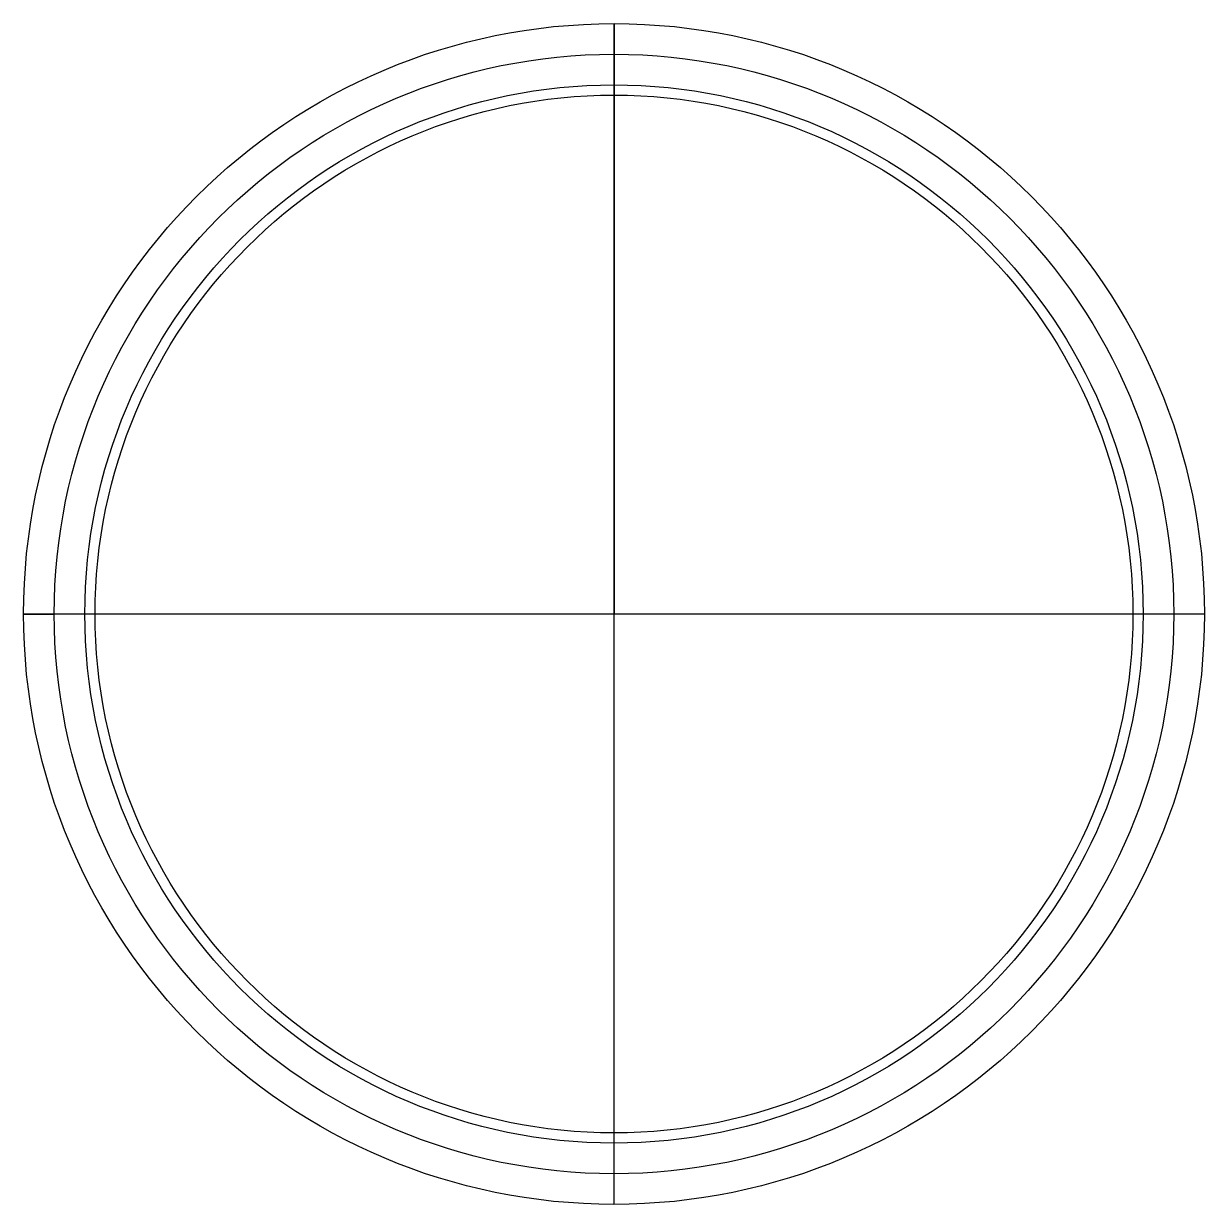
# Model space of a CAD drawing. Header units: millimetres. Extents: x -28.9 to 28.9, y -28.9 to 28.9.
import ezdxf

# ---------------------------------------------------------------- set-up
doc = ezdxf.new("R2010")
doc.units = ezdxf.units.MM
doc.layers.get('0').update_dxf_attribs({"linetype": 'CONTINUOUS'})

msp = doc.modelspace()

# ---------------------------------------------------------------- linework, layer by layer
for p, q in [((0, -28.9), (0, 28.9)), ((0, 28.9), (0, 0)), ((28.9, 0), (-28.9, 0)), ((-28.9, 0), (-27.4, 0))]:
    msp.add_line(p, q)
for radius in [28.9, 27.4, 25.9, 25.4]:
    msp.add_circle((0, 0), radius)
msp.add_point((0, 0))

doc.saveas('drawing.dxf')
